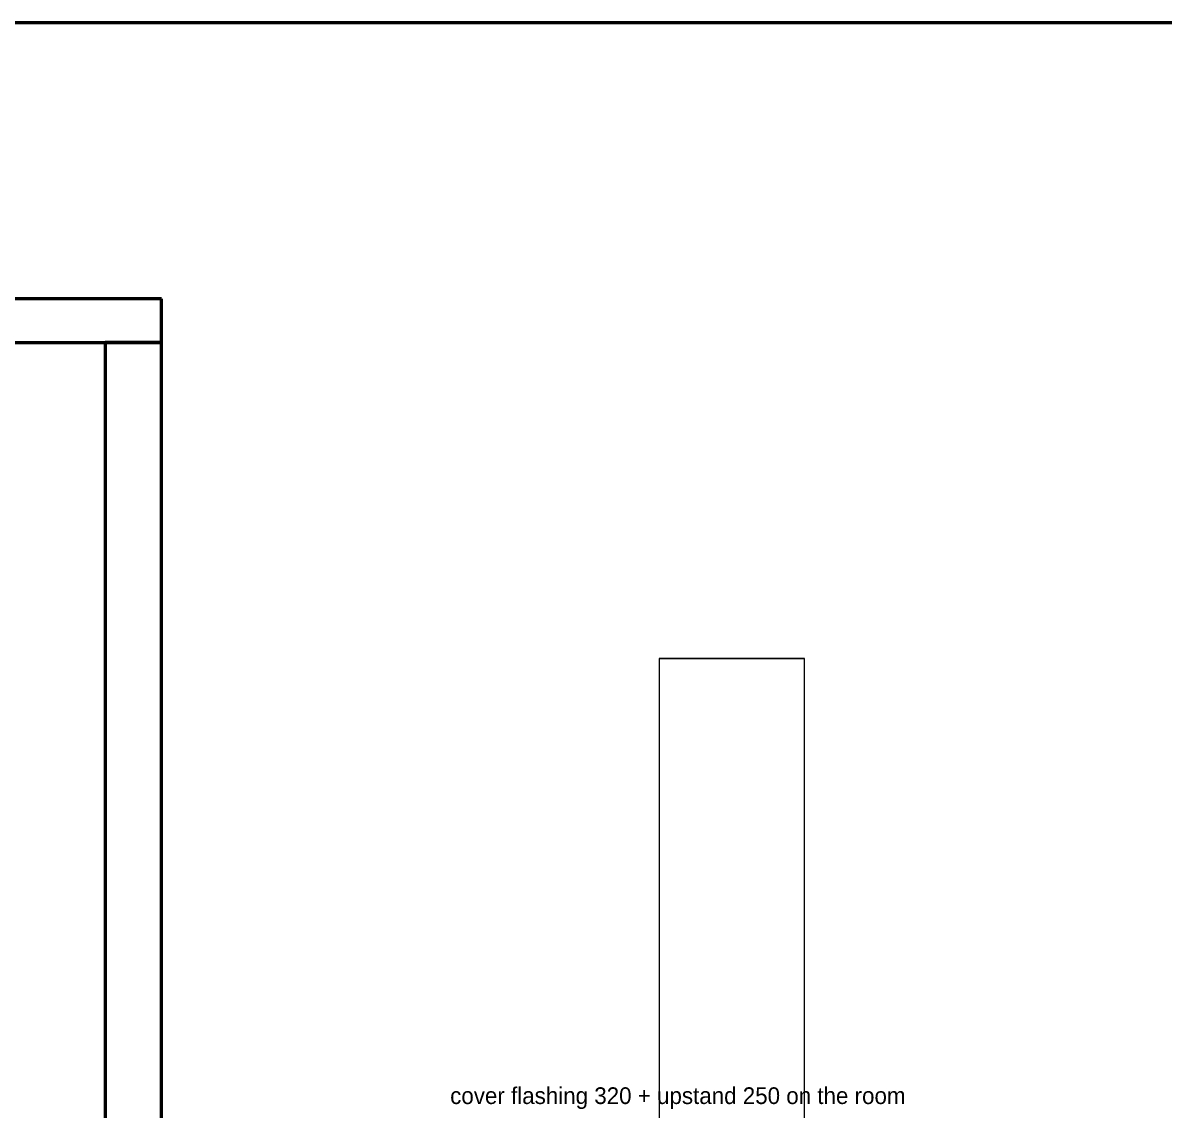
# Model space of a CAD drawing. Header units: metres. Extents: x 10 to 831, y 10 to 584.
# Drawn here: x 427.9 to 553.6, y 464.3 to 584 of the extents above; entities that cross this region are included whole.
import ezdxf

# ---------------------------------------------------------------- set-up
doc = ezdxf.new("R2010")
doc.units = ezdxf.units.M
for name, color, linetype, lineweight in [('CUT', 7, 'Continuous', 50), ('FRAME', 7, 'Continuous', 50), ('TXT', 7, 'Continuous', 18), ('VIS', 8, 'Continuous', 13)]:
    doc.layers.add(name, color=color, linetype=linetype, lineweight=lineweight)

msp = doc.modelspace()

# ---------------------------------------------------------------- linework, layer by layer
at = {"layer": 'CUT'}
for p, q in [((443.2032, 553.6), (195.8876, 553.6)), ((443.2032, 548.8), (443.2032, 553.6)), ((195.8876, 548.8), (443.2032, 548.8)), ((443.2032, 548.8), (437.0204, 548.8)), ((437.0204, 548.8), (437.0204, 436.8)), ((443.2032, 436.8), (443.2032, 548.8))]:
    msp.add_line(p, q, dxfattribs=at)
at = {"layer": 'FRAME'}
msp.add_lwpolyline([(10, 10), (831, 10), (831, 584), (10, 584), (10, 10)], close=True, dxfattribs=at)
at = {"layer": 'VIS'}
for p, q in [((443.2032, 553.6), (195.8876, 553.6)), ((443.2032, 553.6), (410.44, 553.6)), ((443.2032, 548.8), (443.2032, 553.6)), ((443.2032, 548.8), (195.8876, 548.8)), ((406.0656, 548.8), (437.0204, 548.8)), ((443.2032, 548.8), (436.9828, 548.8)), ((443.2032, 548.8), (437.0204, 548.8)), ((437.0204, 436.8), (437.0204, 548.8)), ((437.0216, 548.8), (443.2032, 548.8)), ((443.2032, 436.8), (443.2032, 548.8)), ((498, 514), (498, 514)), ((498, 514), (514, 514)), ((514, 514), (498, 514)), ((498, 514), (498, 386)), ((514, 514), (514, 514)), ((514, 386), (514, 514)), ((514, 386), (514, 514))]:
    msp.add_line(p, q, dxfattribs=at)

# ---------------------------------------------------------------- texts
at = {"layer": 'TXT'}
msp.add_text('cover flashing 320 + upstand 250 on the room', height=1.84, dxfattribs=at).set_placement((475, 464.94))

doc.saveas('drawing.dxf')
